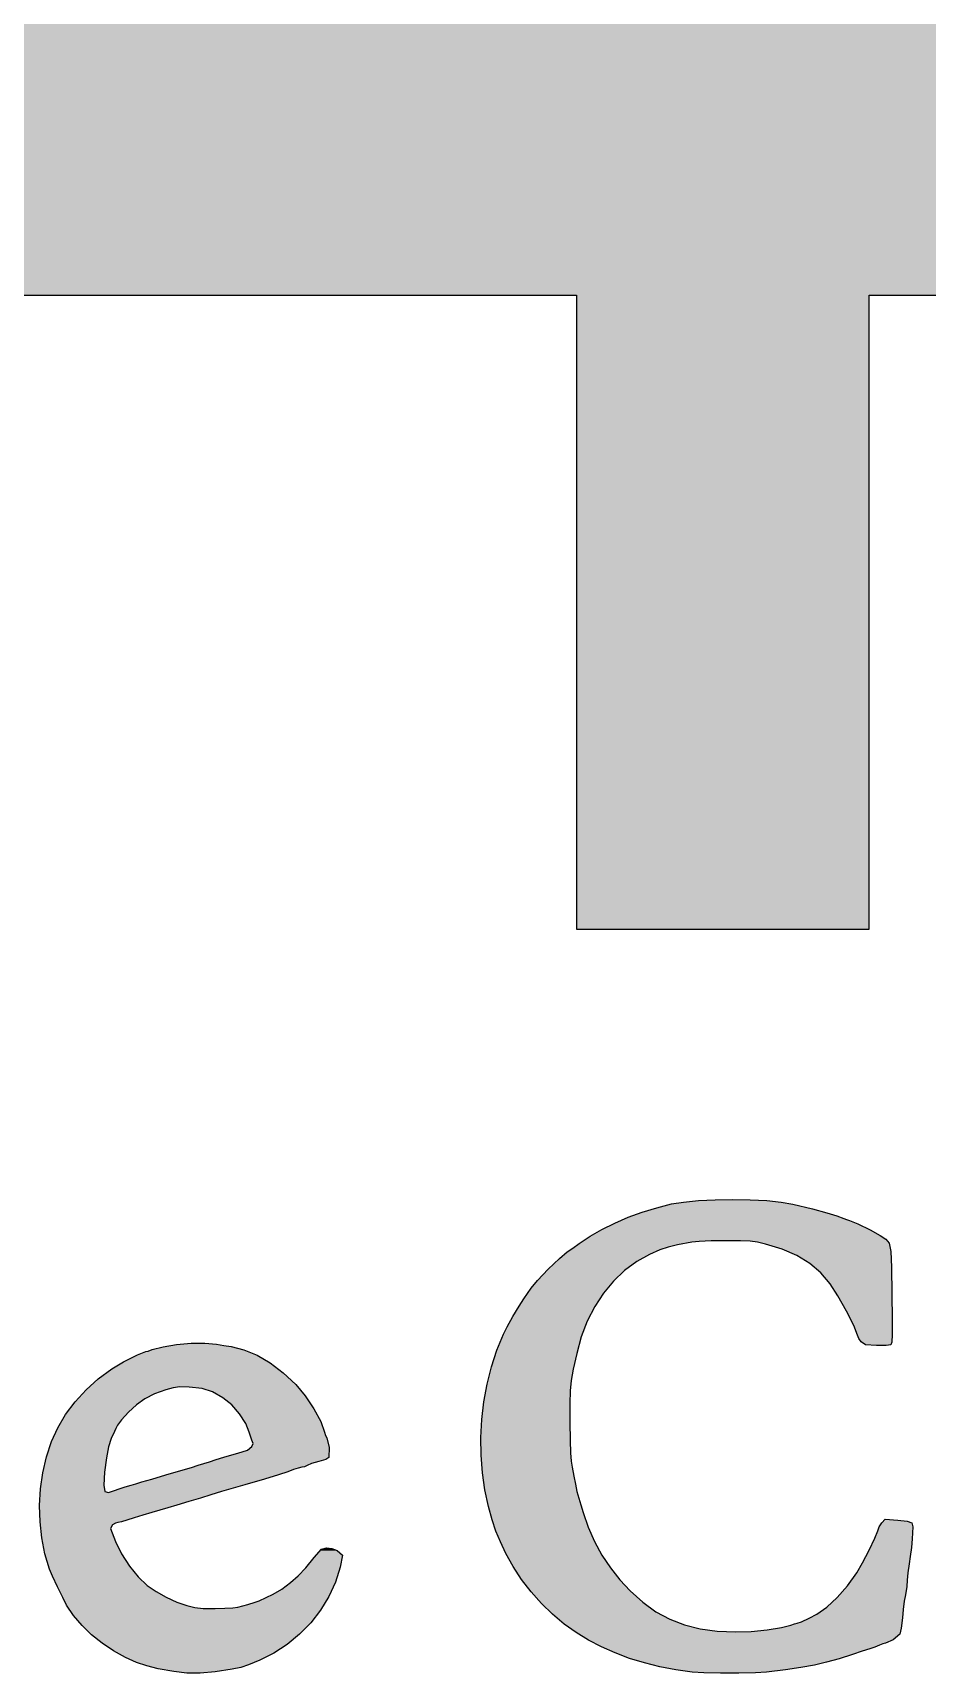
# Model space of a CAD drawing. Extents: x 23 to 353, y 83 to 218.
# Drawn here: x 93.7 to 130.4, y 83.5 to 150.7 of the extents above; entities that cross this region are included whole.
import ezdxf

# ---------------------------------------------------------------- set-up
doc = ezdxf.new("R2010")
doc.units = 0
for name, color, linetype in [('1_claude', 30, 'CONTINUOUS'), ('2_claude_nuri', 30, 'CONTINUOUS'), ('6_moji', 7, 'CONTINUOUS'), ('7_moji_nuri', 7, 'CONTINUOUS')]:
    doc.layers.add(name, color=color, linetype=linetype)

msp = doc.modelspace()

# ---------------------------------------------------------------- linework, layer by layer
at = {"layer": '1_claude'}
for p, q in [((80, 140), (116, 140)), ((116, 140), (116, 114)), ((128, 114), (128, 140)), ((128, 140), (140, 140)), ((116, 114), (128, 114))]:
    msp.add_line(p, q, dxfattribs=at)
at = {"layer": '2_claude_nuri'}
for points in [[(44, 140), (152, 140), (44, 166), (152, 166)], [(116, 114), (128, 114), (116, 140), (128, 140)]]:
    msp.add_solid(points, dxfattribs=at)
at = {"layer": '6_moji'}
for p, q in [((120.999, 102.879), (121.685, 102.913)), ((121.685, 102.913), (122.407, 102.925)), ((122.407, 102.925), (123.127, 102.913)), ((123.127, 102.913), (123.803, 102.877)), ((118.119, 102.195), (118.694, 102.405)), ((118.694, 102.405), (119.289, 102.587)), ((119.289, 102.587), (119.9, 102.74)), ((119.9, 102.74), (120.391, 102.821)), ((120.391, 102.821), (120.999, 102.879)), ((123.803, 102.877), (124.395, 102.818)), ((124.395, 102.818), (124.864, 102.737)), ((124.864, 102.737), (125.676, 102.539)), ((125.676, 102.539), (126.266, 102.384)), ((126.266, 102.384), (126.679, 102.259)), ((126.679, 102.259), (126.959, 102.151)), ((116.561, 101.419), (117.047, 101.7)), ((117.047, 101.7), (117.568, 101.959)), ((117.568, 101.959), (118.119, 102.195)), ((126.959, 102.151), (127.07, 102.108)), ((127.07, 102.108), (127.191, 102.069)), ((127.191, 102.069), (127.54, 101.925)), ((127.54, 101.925), (128.04, 101.68)), ((128.04, 101.68), (128.453, 101.449)), ((115.624, 100.776), (115.852, 100.933)), ((115.852, 100.933), (116.112, 101.118)), ((116.112, 101.118), (116.561, 101.419)), ((119.756, 100.974), (119.423, 100.855)), ((120.141, 101.067), (119.756, 100.974)), ((120.724, 101.176), (120.141, 101.067)), ((121.028, 101.204), (120.724, 101.176)), ((121.528, 101.225), (121.028, 101.204)), ((122.115, 101.233), (121.528, 101.225)), ((122.722, 101.23), (122.115, 101.233)), ((123.117, 101.213), (122.722, 101.23)), ((123.42, 101.172), (123.117, 101.213)), ((123.75, 101.097), (123.42, 101.172)), ((124.436, 100.889), (123.75, 101.097)), ((125.038, 100.626), (124.436, 100.889)), ((128.453, 101.449), (128.687, 101.301)), ((128.687, 101.301), (128.823, 101.13)), ((128.823, 101.13), (128.89, 100.792)), ((114.845, 100.064), (115.303, 100.505)), ((115.303, 100.505), (115.624, 100.776)), ((118.47, 100.379), (117.976, 100.015)), ((118.998, 100.667), (118.47, 100.379)), ((119.423, 100.855), (118.998, 100.667)), ((125.561, 100.305), (125.038, 100.626)), ((126.012, 99.921), (125.561, 100.305)), ((128.89, 100.792), (128.916, 100.144)), ((114.139, 99.289), (114.406, 99.607)), ((114.406, 99.607), (114.845, 100.064)), ((117.522, 99.582), (117.112, 99.086)), ((117.976, 100.015), (117.522, 99.582)), ((126.397, 99.47), (126.012, 99.921)), ((128.916, 100.144), (128.931, 99.042)), ((113.647, 98.552), (113.841, 98.853)), ((113.841, 98.853), (113.995, 99.076)), ((113.995, 99.076), (114.139, 99.289)), ((117.112, 99.086), (116.751, 98.534)), ((126.72, 98.97), (126.397, 99.47)), ((127.074, 98.344), (126.72, 98.97)), ((128.931, 99.042), (128.942, 98.023)), ((113.396, 98.129), (113.647, 98.552)), ((116.751, 98.534), (116.444, 97.934)), ((127.371, 97.755), (127.074, 98.344)), ((113.005, 97.409), (113.159, 97.708)), ((113.159, 97.708), (113.396, 98.129)), ((116.444, 97.934), (116.195, 97.29)), ((127.524, 97.365), (127.371, 97.755)), ((128.942, 98.023), (128.939, 97.397)), ((98.618, 96.769), (99.062, 96.891)), ((99.062, 96.891), (99.613, 96.981)), ((99.613, 96.981), (100.205, 97.031)), ((100.205, 97.031), (100.771, 97.038)), ((100.771, 97.038), (101.246, 96.994)), ((101.246, 96.994), (101.55, 96.943)), ((101.55, 96.943), (101.847, 96.896)), ((101.847, 96.896), (102.375, 96.767)), ((112.74, 96.751), (113.005, 97.409)), ((116.195, 97.29), (116.011, 96.61)), ((127.579, 97.227), (127.524, 97.365)), ((127.669, 97.088), (127.579, 97.227)), ((127.841, 96.967), (127.669, 97.088)), ((128.302, 96.938), (127.841, 96.967)), ((128.688, 96.943), (128.302, 96.938)), ((128.889, 96.969), (128.688, 96.943)), ((128.923, 97.075), (128.889, 96.969)), ((128.939, 97.397), (128.923, 97.075)), ((96.952, 95.982), (97.441, 96.267)), ((97.441, 96.267), (98.01, 96.556)), ((98.01, 96.556), (98.349, 96.69)), ((98.349, 96.69), (98.454, 96.714)), ((98.454, 96.714), (98.618, 96.769)), ((102.375, 96.767), (102.914, 96.541)), ((102.914, 96.541), (103.452, 96.225)), ((103.452, 96.225), (103.983, 95.823)), ((112.52, 96.065), (112.74, 96.751)), ((116.011, 96.61), (115.873, 95.965)), ((95.9, 95.121), (96.403, 95.575)), ((96.403, 95.575), (96.952, 95.982)), ((103.983, 95.823), (104.497, 95.34)), ((112.343, 95.358), (112.52, 96.065)), ((115.79, 95.501), (115.748, 95.079)), ((115.873, 95.965), (115.79, 95.501)), ((95.452, 94.63), (95.9, 95.121)), ((98.704, 94.952), (98.309, 94.75)), ((99.168, 95.125), (98.704, 94.952)), ((99.472, 95.211), (99.168, 95.125)), ((99.743, 95.24), (99.472, 95.211)), ((100.13, 95.23), (99.743, 95.24)), ((100.659, 95.173), (100.13, 95.23)), ((101.086, 95.039), (100.659, 95.173)), ((101.512, 94.799), (101.086, 95.039)), ((104.497, 95.34), (104.883, 94.879)), ((104.883, 94.879), (105.241, 94.346)), ((112.211, 94.636), (112.343, 95.358)), ((115.748, 95.079), (115.733, 94.559)), ((95.063, 94.108), (95.452, 94.63)), ((97.643, 94.211), (97.357, 93.891)), ((97.963, 94.508), (97.643, 94.211)), ((98.309, 94.75), (97.963, 94.508)), ((101.871, 94.505), (101.512, 94.799)), ((102.195, 94.138), (101.871, 94.505)), ((105.241, 94.346), (105.523, 93.822)), ((112.125, 93.904), (112.211, 94.636)), ((115.733, 94.559), (115.732, 93.802)), ((94.488, 93.003), (94.739, 93.563)), ((94.739, 93.563), (95.063, 94.108)), ((97.124, 93.533), (97.062, 93.415)), ((97.194, 93.67), (97.124, 93.533)), ((97.357, 93.891), (97.194, 93.67)), ((102.446, 93.749), (102.195, 94.138)), ((102.585, 93.39), (102.446, 93.749)), ((105.523, 93.822), (105.678, 93.39)), ((112.085, 93.171), (112.125, 93.904)), ((115.732, 93.802), (115.737, 93.051)), ((94.282, 92.372), (94.488, 93.003)), ((96.929, 93.121), (96.826, 92.784)), ((97.062, 93.415), (96.929, 93.121)), ((102.521, 92.655), (102.696, 92.801)), ((102.635, 93.219), (102.585, 93.39)), ((102.699, 93.064), (102.635, 93.219)), ((102.696, 92.801), (102.747, 92.923)), ((102.747, 92.923), (102.699, 93.064)), ((105.678, 93.39), (105.719, 93.244)), ((105.719, 93.244), (105.764, 93.148)), ((105.764, 93.148), (105.86, 92.754)), ((112.092, 92.441), (112.085, 93.171)), ((115.737, 93.051), (115.751, 92.543)), ((94.132, 91.722), (94.282, 92.372)), ((96.736, 92.34), (96.66, 91.745)), ((96.826, 92.784), (96.736, 92.34)), ((100.731, 92.104), (100.963, 92.177)), ((100.963, 92.177), (101.233, 92.26)), ((101.233, 92.26), (101.555, 92.359)), ((101.555, 92.359), (101.871, 92.453)), ((101.871, 92.453), (102.122, 92.524)), ((102.122, 92.524), (102.521, 92.655)), ((105.439, 92.181), (105.147, 92.099)), ((105.724, 92.266), (105.439, 92.181)), ((105.856, 92.355), (105.724, 92.266)), ((105.86, 92.754), (105.856, 92.355)), ((112.146, 91.721), (112.092, 92.441)), ((115.751, 92.543), (115.778, 92.201)), ((115.778, 92.201), (115.823, 91.947)), ((94.038, 91.058), (94.132, 91.722)), ((96.66, 91.745), (96.634, 91.216)), ((98.194, 91.345), (98.603, 91.467)), ((98.603, 91.467), (99.168, 91.632)), ((99.168, 91.632), (99.881, 91.838)), ((99.881, 91.838), (100.222, 91.94)), ((100.222, 91.94), (100.499, 92.028)), ((100.499, 92.028), (100.731, 92.104)), ((103.217, 91.463), (102.406, 91.229)), ((103.787, 91.634), (103.217, 91.463)), ((104.166, 91.758), (103.787, 91.634)), ((104.404, 91.85), (104.166, 91.758)), ((104.594, 91.918), (104.404, 91.85)), ((104.74, 91.947), (104.594, 91.918)), ((104.854, 91.969), (104.74, 91.947)), ((104.963, 92.022), (104.854, 91.969)), ((105.147, 92.099), (104.963, 92.022)), ((112.247, 91.017), (112.146, 91.721)), ((115.823, 91.947), (115.9, 91.583)), ((115.9, 91.583), (115.963, 91.251)), ((93.999, 90.387), (94.038, 91.058)), ((96.634, 91.216), (96.669, 90.951)), ((96.669, 90.951), (96.823, 90.92)), ((96.823, 90.92), (97.065, 90.991)), ((97.065, 90.991), (97.263, 91.066)), ((97.263, 91.066), (97.51, 91.141)), ((97.51, 91.141), (97.756, 91.209)), ((97.756, 91.209), (97.948, 91.268)), ((97.948, 91.268), (98.194, 91.345)), ((101.014, 90.813), (100.592, 90.683)), ((101.457, 90.949), (101.014, 90.813)), ((101.937, 91.093), (101.457, 90.949)), ((102.406, 91.229), (101.937, 91.093)), ((112.397, 90.336), (112.247, 91.017)), ((115.963, 91.251), (116.023, 90.957)), ((116.023, 90.957), (116.094, 90.684)), ((94.016, 89.717), (93.999, 90.387)), ((98.928, 90.193), (98.596, 90.095)), ((99.259, 90.29), (98.928, 90.193)), ((99.623, 90.396), (99.259, 90.29)), ((100.111, 90.539), (99.623, 90.396)), ((100.592, 90.683), (100.111, 90.539)), ((112.549, 89.793), (112.397, 90.336)), ((116.094, 90.684), (116.18, 90.404)), ((116.18, 90.404), (116.275, 90.092)), ((94.088, 89.053), (94.016, 89.717)), ((96.992, 89.584), (96.906, 89.434)), ((96.906, 89.434), (97.107, 88.907)), ((97.102, 89.651), (96.992, 89.584)), ((97.202, 89.68), (97.102, 89.651)), ((97.349, 89.708), (97.202, 89.68)), ((97.57, 89.777), (97.349, 89.708)), ((97.878, 89.879), (97.57, 89.777)), ((98.232, 89.988), (97.878, 89.879)), ((98.596, 90.095), (98.232, 89.988)), ((112.703, 89.332), (112.549, 89.793)), ((116.275, 90.092), (116.486, 89.486)), ((116.486, 89.486), (116.744, 88.905)), ((128.347, 89.349), (128.412, 89.508)), ((128.412, 89.508), (128.52, 89.667)), ((128.52, 89.667), (128.66, 89.826)), ((128.66, 89.826), (129.167, 89.784)), ((129.167, 89.784), (129.557, 89.734)), ((129.557, 89.734), (129.746, 89.671)), ((129.746, 89.671), (129.793, 89.501)), ((129.793, 89.501), (129.766, 89.016)), ((94.217, 88.403), (94.088, 89.053)), ((97.107, 88.907), (97.36, 88.395)), ((112.882, 88.894), (112.703, 89.332)), ((113.11, 88.417), (112.882, 88.894)), ((116.744, 88.905), (117.046, 88.35)), ((128.001, 88.552), (128.231, 89.042)), ((128.231, 89.042), (128.347, 89.349)), ((129.766, 89.016), (129.729, 88.661)), ((94.402, 87.773), (94.217, 88.403)), ((97.36, 88.395), (97.678, 87.899)), ((104.908, 87.827), (105.254, 88.25)), ((105.254, 88.25), (105.548, 88.589)), ((105.548, 88.589), (105.762, 88.649)), ((105.762, 88.649), (105.97, 88.615)), ((105.97, 88.615), (106.196, 88.534)), ((106.196, 88.534), (106.411, 88.347)), ((106.411, 88.347), (106.321, 87.85)), ((113.409, 87.876), (113.11, 88.417)), ((117.046, 88.35), (117.39, 87.826)), ((127.73, 88.028), (128.001, 88.552)), ((129.683, 88.294), (129.638, 87.992)), ((129.729, 88.661), (129.683, 88.294)), ((94.523, 87.486), (94.402, 87.773)), ((94.727, 87.047), (94.523, 87.486)), ((97.678, 87.899), (98.036, 87.458)), ((98.036, 87.458), (98.407, 87.108)), ((104.286, 87.23), (104.602, 87.504)), ((104.602, 87.504), (104.908, 87.827)), ((106.321, 87.85), (106.12, 87.235)), ((113.755, 87.349), (113.409, 87.876)), ((117.39, 87.826), (117.775, 87.334)), ((127.107, 87.086), (127.492, 87.618)), ((127.492, 87.618), (127.73, 88.028)), ((129.584, 87.616), (129.561, 87.326)), ((129.638, 87.992), (129.584, 87.616)), ((94.944, 86.603), (94.727, 87.047)), ((98.407, 87.108), (98.77, 86.853)), ((98.77, 86.853), (99.187, 86.617)), ((102.998, 86.478), (103.566, 86.748)), ((103.566, 86.748), (103.923, 86.957)), ((103.923, 86.957), (104.286, 87.23)), ((106.12, 87.235), (105.847, 86.646)), ((114.142, 86.843), (113.755, 87.349)), ((114.564, 86.366), (114.142, 86.843)), ((117.775, 87.334), (118.199, 86.878)), ((118.199, 86.878), (118.72, 86.412)), ((126.688, 86.607), (127.107, 87.086)), ((129.539, 87.056), (129.484, 86.725)), ((129.561, 87.326), (129.539, 87.056)), ((95.103, 86.302), (94.944, 86.603)), ((95.392, 85.876), (95.103, 86.302)), ((99.187, 86.617), (99.621, 86.418)), ((99.621, 86.418), (100.035, 86.275)), ((100.035, 86.275), (100.365, 86.199)), ((100.365, 86.199), (100.706, 86.164)), ((100.706, 86.164), (101.195, 86.159)), ((101.195, 86.159), (101.586, 86.169)), ((101.586, 86.169), (101.92, 86.19)), ((101.92, 86.19), (102.122, 86.217)), ((102.122, 86.217), (102.53, 86.328)), ((102.53, 86.328), (102.829, 86.417)), ((102.829, 86.417), (102.998, 86.478)), ((105.507, 86.091), (105.108, 85.574)), ((105.847, 86.646), (105.507, 86.091)), ((115.016, 85.923), (114.564, 86.366)), ((118.72, 86.412), (119.259, 86.027)), ((125.851, 85.921), (126.261, 86.21)), ((126.261, 86.21), (126.688, 86.607)), ((129.395, 86.12), (129.361, 85.781)), ((129.439, 86.459), (129.395, 86.12)), ((129.484, 86.725), (129.439, 86.459)), ((95.736, 85.468), (95.392, 85.876)), ((96.128, 85.085), (95.736, 85.468)), ((105.108, 85.574), (104.653, 85.105)), ((115.491, 85.522), (115.016, 85.923)), ((115.984, 85.169), (115.491, 85.522)), ((119.259, 86.027), (119.825, 85.72)), ((119.825, 85.72), (120.426, 85.486)), ((120.426, 85.486), (121.071, 85.323)), ((124.399, 85.376), (124.781, 85.477)), ((124.781, 85.477), (124.939, 85.534)), ((124.939, 85.534), (125.05, 85.557)), ((125.05, 85.557), (125.229, 85.616)), ((125.229, 85.616), (125.536, 85.756)), ((125.536, 85.756), (125.851, 85.921)), ((129.361, 85.781), (129.312, 85.348)), ((96.56, 84.734), (96.128, 85.085)), ((97.025, 84.421), (96.56, 84.734)), ((104.653, 85.105), (104.15, 84.688)), ((116.489, 84.862), (115.984, 85.169)), ((117.023, 84.584), (116.489, 84.862)), ((121.071, 85.323), (121.769, 85.228)), ((121.769, 85.228), (122.528, 85.197)), ((122.528, 85.197), (123.162, 85.222)), ((123.162, 85.222), (123.822, 85.286)), ((123.822, 85.286), (124.399, 85.376)), ((128.661, 84.733), (128.555, 84.709)), ((128.984, 84.875), (128.661, 84.733)), ((129.259, 85.107), (128.984, 84.875)), ((129.312, 85.348), (129.259, 85.107)), ((97.514, 84.155), (97.025, 84.421)), ((97.968, 83.95), (97.514, 84.155)), ((103.604, 84.33), (103.02, 84.039)), ((104.15, 84.688), (103.604, 84.33)), ((117.585, 84.335), (117.023, 84.584)), ((118.173, 84.116), (117.585, 84.335)), ((118.785, 83.928), (118.173, 84.116)), ((126.763, 84.099), (126.256, 83.954)), ((127.32, 84.28), (126.763, 84.099)), ((127.717, 84.41), (127.32, 84.28)), ((128.022, 84.503), (127.717, 84.41)), ((128.237, 84.574), (128.022, 84.503)), ((128.419, 84.651), (128.237, 84.574)), ((128.555, 84.709), (128.419, 84.651)), ((98.386, 83.803), (97.968, 83.95)), ((98.863, 83.687), (98.386, 83.803)), ((99.494, 83.574), (98.863, 83.687)), ((100.032, 83.513), (99.494, 83.574)), ((100.584, 83.507), (100.032, 83.513)), ((101.191, 83.56), (100.584, 83.507)), ((101.89, 83.671), (101.191, 83.56)), ((102.245, 83.746), (101.89, 83.671)), ((102.557, 83.847), (102.245, 83.746)), ((103.02, 84.039), (102.557, 83.847)), ((119.419, 83.771), (118.785, 83.928)), ((120.075, 83.646), (119.419, 83.771)), ((120.75, 83.553), (120.075, 83.646)), ((121.219, 83.525), (120.75, 83.553)), ((121.905, 83.51), (121.219, 83.525)), ((122.661, 83.508), (121.905, 83.51)), ((123.339, 83.52), (122.661, 83.508)), ((123.79, 83.547), (123.339, 83.52)), ((124.565, 83.642), (123.79, 83.547)), ((125.203, 83.736), (124.565, 83.642)), ((125.752, 83.836), (125.203, 83.736)), ((126.256, 83.954), (125.752, 83.836))]:
    msp.add_line(p, q, dxfattribs=at)
at = {"layer": '7_moji_nuri'}
for points in [[(120.999, 102.879), (123.77, 102.879), (121.667, 102.913), (123.127, 102.913)], [(121.667, 102.913), (123.127, 102.913), (121.685, 102.913), (123.074, 102.913)], [(121.685, 102.913), (123.074, 102.913), (122.407, 102.925)], [(118.119, 102.195), (126.845, 102.195), (118.293, 102.259), (126.679, 102.259)], [(118.293, 102.259), (126.679, 102.259), (118.636, 102.384), (126.266, 102.384)], [(118.636, 102.384), (126.266, 102.384), (118.694, 102.405), (126.186, 102.405)], [(118.694, 102.405), (126.186, 102.405), (119.132, 102.539), (125.676, 102.539)], [(119.132, 102.539), (125.676, 102.539), (119.289, 102.587), (125.479, 102.587)], [(119.289, 102.587), (125.479, 102.587), (119.887, 102.737), (124.864, 102.737)], [(119.887, 102.737), (124.864, 102.737), (119.9, 102.74), (124.847, 102.74)], [(119.9, 102.74), (124.847, 102.74), (120.376, 102.818), (124.395, 102.818)], [(120.376, 102.818), (124.395, 102.818), (120.391, 102.821), (124.37, 102.821)], [(120.391, 102.821), (124.37, 102.821), (120.981, 102.877), (123.803, 102.877)], [(120.981, 102.877), (123.803, 102.877), (120.999, 102.879), (123.77, 102.879)], [(116.612, 101.449), (128.453, 101.449), (117.012, 101.68), (128.04, 101.68)], [(117.012, 101.68), (128.04, 101.68), (117.047, 101.7), (127.999, 101.7)], [(117.047, 101.7), (127.999, 101.7), (117.499, 101.925), (127.54, 101.925)], [(117.499, 101.925), (127.54, 101.925), (117.568, 101.959), (127.457, 101.959)], [(117.568, 101.959), (127.457, 101.959), (117.824, 102.069), (127.191, 102.069)], [(117.824, 102.069), (127.191, 102.069), (117.914, 102.108), (127.07, 102.108)], [(117.914, 102.108), (127.07, 102.108), (118.016, 102.151), (126.959, 102.151)], [(118.016, 102.151), (126.959, 102.151), (118.119, 102.195), (126.845, 102.195)], [(115.739, 100.855), (119.423, 100.855), (115.852, 100.933), (119.64, 100.933)], [(115.852, 100.933), (119.64, 100.933), (115.91, 100.974), (119.756, 100.974)], [(115.91, 100.974), (119.756, 100.974), (116.04, 101.067), (120.141, 101.067)], [(116.04, 101.067), (120.141, 101.067), (116.112, 101.118), (120.415, 101.118)], [(116.112, 101.118), (120.415, 101.118), (116.199, 101.176), (120.724, 101.176)], [(116.199, 101.176), (120.724, 101.176), (116.241, 101.204), (121.028, 101.204)], [(116.241, 101.204), (121.028, 101.204), (116.271, 101.225), (121.528, 101.225)], [(116.271, 101.225), (121.528, 101.225), (116.284, 101.233), (122.115, 101.233)], [(116.284, 101.233), (128.74, 101.233), (116.384, 101.301), (128.687, 101.301)], [(116.384, 101.301), (128.687, 101.301), (116.561, 101.419), (128.501, 101.419)], [(116.561, 101.419), (128.501, 101.419), (116.612, 101.449), (128.453, 101.449)], [(122.721, 101.23), (128.743, 101.23), (122.115, 101.233), (128.74, 101.233)], [(123.117, 101.213), (128.756, 101.213), (122.722, 101.23), (128.743, 101.23)], [(123.42, 101.172), (128.789, 101.172), (123.117, 101.213), (128.756, 101.213)], [(123.607, 101.13), (128.823, 101.13), (123.42, 101.172), (128.789, 101.172)], [(123.75, 101.097), (128.829, 101.097), (123.607, 101.13), (128.823, 101.13)], [(124.436, 100.889), (128.87, 100.889), (123.75, 101.097), (128.829, 101.097)], [(124.659, 100.792), (128.89, 100.792), (124.436, 100.889), (128.87, 100.889)], [(114.845, 100.064), (118.043, 100.064), (115.172, 100.379), (118.47, 100.379)], [(115.172, 100.379), (118.47, 100.379), (115.303, 100.505), (118.701, 100.505)], [(115.303, 100.505), (118.701, 100.505), (115.495, 100.667), (118.998, 100.667)], [(115.495, 100.667), (118.998, 100.667), (115.624, 100.776), (119.244, 100.776)], [(115.624, 100.776), (119.244, 100.776), (115.739, 100.855), (119.423, 100.855)], [(125.038, 100.626), (128.896, 100.626), (124.659, 100.792), (128.89, 100.792)], [(125.561, 100.305), (128.91, 100.305), (125.038, 100.626), (128.896, 100.626)], [(125.75, 100.144), (128.916, 100.144), (125.561, 100.305), (128.91, 100.305)], [(114.139, 99.289), (117.28, 99.289), (114.385, 99.582), (117.522, 99.582)], [(114.385, 99.582), (117.522, 99.582), (114.406, 99.607), (117.549, 99.607)], [(114.406, 99.607), (117.549, 99.607), (114.798, 100.015), (117.976, 100.015)], [(114.798, 100.015), (117.976, 100.015), (114.845, 100.064), (118.043, 100.064)], [(126.012, 99.921), (128.919, 99.921), (125.75, 100.144), (128.916, 100.144)], [(126.397, 99.47), (128.925, 99.47), (126.012, 99.921), (128.919, 99.921)], [(113.647, 98.552), (116.762, 98.552), (113.841, 98.853), (116.959, 98.853)], [(113.841, 98.853), (116.959, 98.853), (113.995, 99.076), (117.105, 99.076)], [(113.995, 99.076), (117.105, 99.076), (114.002, 99.086), (117.112, 99.086)], [(114.002, 99.086), (117.112, 99.086), (114.139, 99.289), (117.28, 99.289)], [(126.674, 99.042), (128.931, 99.042), (126.397, 99.47), (128.925, 99.47)], [(126.72, 98.97), (128.932, 98.97), (126.674, 99.042), (128.931, 99.042)], [(127.074, 98.344), (128.938, 98.344), (126.72, 98.97), (128.932, 98.97)], [(113.396, 98.129), (116.544, 98.129), (113.636, 98.534), (116.751, 98.534)], [(113.636, 98.534), (116.751, 98.534), (113.647, 98.552), (116.762, 98.552)], [(127.236, 98.023), (128.942, 98.023), (127.074, 98.344), (128.938, 98.344)], [(113.005, 97.409), (116.241, 97.409), (113.159, 97.708), (116.356, 97.708)], [(113.159, 97.708), (116.356, 97.708), (113.286, 97.934), (116.444, 97.934)], [(113.286, 97.934), (116.444, 97.934), (113.396, 98.129), (116.544, 98.129)], [(127.371, 97.755), (128.941, 97.755), (127.236, 98.023), (128.942, 98.023)], [(127.512, 97.397), (128.939, 97.397), (127.371, 97.755), (128.941, 97.755)], [(98.618, 96.769), (102.366, 96.769), (99.062, 96.891), (101.865, 96.891)], [(99.062, 96.891), (101.865, 96.891), (99.089, 96.896), (101.847, 96.896)], [(99.089, 96.896), (101.847, 96.896), (99.379, 96.943), (101.55, 96.943)], [(99.379, 96.943), (101.55, 96.943), (99.613, 96.981), (101.325, 96.981)], [(99.613, 96.981), (101.325, 96.981), (99.766, 96.994), (101.246, 96.994)], [(99.766, 96.994), (101.246, 96.994), (100.205, 97.031), (100.84, 97.031)], [(100.205, 97.031), (100.84, 97.031), (100.772, 97.038), (100.771, 97.038)], [(112.74, 96.751), (116.049, 96.751), (112.957, 97.29), (116.195, 97.29)], [(112.957, 97.29), (116.195, 97.29), (113.005, 97.409), (116.241, 97.409)], [(127.524, 97.365), (128.938, 97.365), (127.512, 97.397), (128.939, 97.397)], [(127.579, 97.227), (128.931, 97.227), (127.524, 97.365), (128.938, 97.365)], [(127.669, 97.088), (128.923, 97.088), (127.579, 97.227), (128.931, 97.227)], [(127.688, 97.075), (128.923, 97.075), (127.669, 97.088), (128.923, 97.088)], [(127.838, 96.969), (128.889, 96.969), (127.688, 97.075), (128.923, 97.075)], [(127.841, 96.967), (128.872, 96.967), (127.838, 96.969), (128.889, 96.969)], [(128.227, 96.943), (128.688, 96.943), (127.841, 96.967), (128.872, 96.967)], [(128.302, 96.938), (128.302, 96.938), (128.227, 96.943), (128.688, 96.943)], [(96.952, 95.982), (103.772, 95.982), (97.368, 96.225), (103.452, 96.225)], [(97.368, 96.225), (103.452, 96.225), (97.441, 96.267), (103.38, 96.267)], [(97.441, 96.267), (103.38, 96.267), (97.982, 96.541), (102.914, 96.541)], [(97.982, 96.541), (102.914, 96.541), (98.01, 96.556), (102.879, 96.556)], [(98.01, 96.556), (102.879, 96.556), (98.349, 96.69), (102.559, 96.69)], [(98.349, 96.69), (102.559, 96.69), (98.454, 96.714), (102.501, 96.714)], [(98.454, 96.714), (102.501, 96.714), (98.611, 96.767), (102.375, 96.767)], [(98.611, 96.767), (102.375, 96.767), (98.618, 96.769), (102.366, 96.769)], [(112.52, 96.065), (115.894, 96.065), (112.695, 96.61), (116.011, 96.61)], [(112.695, 96.61), (116.011, 96.61), (112.74, 96.751), (116.049, 96.751)], [(96.143, 95.34), (104.497, 95.34), (96.403, 95.575), (104.247, 95.575)], [(96.403, 95.575), (104.247, 95.575), (96.737, 95.823), (103.983, 95.823)], [(96.737, 95.823), (103.983, 95.823), (96.952, 95.982), (103.772, 95.982)], [(112.343, 95.358), (115.776, 95.358), (112.379, 95.501), (115.79, 95.501)], [(112.379, 95.501), (115.79, 95.501), (112.495, 95.965), (115.873, 95.965)], [(112.495, 95.965), (115.873, 95.965), (112.52, 96.065), (115.894, 96.065)], [(95.562, 94.75), (98.309, 94.75), (95.746, 94.952), (98.704, 94.952)], [(95.746, 94.952), (98.704, 94.952), (95.9, 95.121), (99.158, 95.121)], [(95.9, 95.121), (99.158, 95.121), (95.904, 95.125), (99.168, 95.125)], [(95.904, 95.125), (99.168, 95.125), (95.999, 95.211), (99.472, 95.211)], [(95.999, 95.211), (99.472, 95.211), (96.032, 95.24), (99.743, 95.24)], [(96.032, 95.24), (104.58, 95.24), (96.143, 95.34), (104.497, 95.34)], [(100.13, 95.23), (104.588, 95.23), (99.743, 95.24), (104.58, 95.24)], [(100.659, 95.173), (104.637, 95.173), (100.13, 95.23), (104.588, 95.23)], [(101.086, 95.039), (104.748, 95.039), (100.659, 95.173), (104.637, 95.173)], [(101.37, 94.879), (104.883, 94.879), (101.086, 95.039), (104.748, 95.039)], [(101.512, 94.799), (104.937, 94.799), (101.37, 94.879), (104.883, 94.879)], [(112.211, 94.636), (115.735, 94.636), (112.292, 95.079), (115.748, 95.079)], [(112.292, 95.079), (115.748, 95.079), (112.343, 95.358), (115.776, 95.358)], [(95.063, 94.108), (97.551, 94.108), (95.139, 94.211), (97.643, 94.211)], [(95.139, 94.211), (97.643, 94.211), (95.36, 94.508), (97.963, 94.508)], [(95.36, 94.508), (97.963, 94.508), (95.452, 94.63), (98.138, 94.63)], [(95.452, 94.63), (98.138, 94.63), (95.562, 94.75), (98.309, 94.75)], [(101.871, 94.505), (105.134, 94.505), (101.512, 94.799), (104.937, 94.799)], [(102.011, 94.346), (105.241, 94.346), (101.871, 94.505), (105.134, 94.505)], [(102.195, 94.138), (105.353, 94.138), (102.011, 94.346), (105.241, 94.346)], [(112.125, 93.904), (115.732, 93.904), (112.202, 94.559), (115.733, 94.559)], [(112.202, 94.559), (115.733, 94.559), (112.211, 94.636), (115.735, 94.636)], [(94.673, 93.415), (97.062, 93.415), (94.725, 93.533), (97.124, 93.533)], [(94.725, 93.533), (97.124, 93.533), (94.739, 93.563), (97.139, 93.563)], [(94.739, 93.563), (97.139, 93.563), (94.802, 93.67), (97.194, 93.67)], [(94.802, 93.67), (97.194, 93.67), (94.934, 93.891), (97.357, 93.891)], [(94.934, 93.891), (97.357, 93.891), (95.063, 94.108), (97.551, 94.108)], [(102.399, 93.822), (105.523, 93.822), (102.195, 94.138), (105.353, 94.138)], [(102.446, 93.749), (105.549, 93.749), (102.399, 93.822), (105.523, 93.822)], [(102.585, 93.39), (105.678, 93.39), (102.446, 93.749), (105.549, 93.749)], [(112.085, 93.171), (115.736, 93.171), (112.12, 93.802), (115.732, 93.802)], [(112.12, 93.802), (115.732, 93.802), (112.125, 93.904), (115.732, 93.904)], [(94.417, 92.784), (96.826, 92.784), (94.488, 93.003), (96.893, 93.003)], [(94.488, 93.003), (96.893, 93.003), (94.541, 93.121), (96.929, 93.121)], [(94.541, 93.121), (96.929, 93.121), (94.673, 93.415), (97.062, 93.415)], [(102.627, 93.244), (105.719, 93.244), (102.585, 93.39), (105.678, 93.39)], [(102.635, 93.219), (105.731, 93.219), (102.627, 93.244), (105.719, 93.244)], [(102.664, 93.148), (105.764, 93.148), (102.635, 93.219), (105.731, 93.219)], [(102.639, 92.754), (105.86, 92.754), (102.696, 92.801), (105.848, 92.801)], [(102.699, 93.064), (105.785, 93.064), (102.664, 93.148), (105.764, 93.148)], [(102.696, 92.801), (105.848, 92.801), (102.747, 92.923), (105.819, 92.923)], [(102.747, 92.923), (105.819, 92.923), (102.699, 93.064), (105.785, 93.064)], [(112.087, 93.051), (115.737, 93.051), (112.085, 93.171), (115.736, 93.171)], [(112.091, 92.543), (115.751, 92.543), (112.087, 93.051), (115.737, 93.051)], [(94.138, 91.745), (96.66, 91.745), (94.275, 92.34), (96.736, 92.34)], [(94.275, 92.34), (96.736, 92.34), (94.282, 92.372), (96.742, 92.372)], [(94.282, 92.372), (96.742, 92.372), (94.417, 92.784), (96.826, 92.784)], [(100.731, 92.104), (105.163, 92.104), (100.963, 92.177), (105.426, 92.177)], [(100.963, 92.177), (105.426, 92.177), (100.974, 92.181), (105.439, 92.181)], [(100.974, 92.181), (105.439, 92.181), (101.233, 92.26), (105.703, 92.26)], [(101.233, 92.26), (105.703, 92.26), (101.253, 92.266), (105.724, 92.266)], [(101.253, 92.266), (105.724, 92.266), (101.542, 92.355), (105.856, 92.355)], [(101.542, 92.355), (105.856, 92.355), (101.555, 92.359), (105.856, 92.359)], [(101.555, 92.359), (105.856, 92.359), (101.871, 92.453), (105.857, 92.453)], [(101.871, 92.453), (105.857, 92.453), (102.122, 92.524), (105.858, 92.524)], [(102.122, 92.524), (105.858, 92.524), (102.521, 92.655), (105.859, 92.655)], [(102.521, 92.655), (105.859, 92.655), (102.639, 92.754), (105.86, 92.754)], [(112.092, 92.441), (115.759, 92.441), (112.091, 92.543), (115.751, 92.543)], [(112.11, 92.201), (115.778, 92.201), (112.092, 92.441), (115.759, 92.441)], [(112.129, 91.947), (115.823, 91.947), (112.11, 92.201), (115.778, 92.201)], [(94.06, 91.216), (96.634, 91.216), (94.132, 91.722), (96.659, 91.722)], [(94.132, 91.722), (96.659, 91.722), (94.138, 91.745), (96.66, 91.745)], [(98.194, 91.345), (102.806, 91.345), (98.591, 91.463), (103.217, 91.463)], [(98.591, 91.463), (103.217, 91.463), (98.603, 91.467), (103.229, 91.467)], [(98.603, 91.467), (103.229, 91.467), (99.168, 91.632), (103.779, 91.632)], [(99.168, 91.632), (103.779, 91.632), (99.176, 91.634), (103.787, 91.634)], [(99.176, 91.634), (103.787, 91.634), (99.604, 91.758), (104.166, 91.758)], [(99.604, 91.758), (104.166, 91.758), (99.881, 91.838), (104.373, 91.838)], [(99.881, 91.838), (104.373, 91.838), (99.921, 91.85), (104.404, 91.85)], [(99.921, 91.85), (104.404, 91.85), (100.151, 91.918), (104.594, 91.918)], [(100.151, 91.918), (104.594, 91.918), (100.222, 91.94), (104.703, 91.94)], [(100.222, 91.94), (104.703, 91.94), (100.245, 91.947), (104.74, 91.947)], [(100.245, 91.947), (104.74, 91.947), (100.314, 91.969), (104.854, 91.969)], [(100.314, 91.969), (104.854, 91.969), (100.481, 92.022), (104.963, 92.022)], [(100.481, 92.022), (104.963, 92.022), (100.499, 92.028), (104.977, 92.028)], [(100.499, 92.028), (104.977, 92.028), (100.717, 92.099), (105.147, 92.099)], [(100.717, 92.099), (105.147, 92.099), (100.731, 92.104), (105.163, 92.104)], [(112.146, 91.721), (115.871, 91.721), (112.129, 91.947), (115.823, 91.947)], [(112.166, 91.583), (115.9, 91.583), (112.146, 91.721), (115.871, 91.721)], [(112.214, 91.251), (115.963, 91.251), (112.166, 91.583), (115.9, 91.583)], [(94.016, 90.683), (100.592, 90.683), (94.024, 90.813), (101.014, 90.813)], [(94.024, 90.813), (101.014, 90.813), (94.03, 90.92), (101.361, 90.92)], [(94.03, 90.92), (96.823, 90.92), (94.032, 90.951), (96.669, 90.951)], [(94.032, 90.951), (96.669, 90.951), (94.038, 91.058), (96.655, 91.058)], [(94.038, 91.058), (96.655, 91.058), (94.06, 91.216), (96.634, 91.216)], [(96.823, 90.92), (101.361, 90.92), (96.924, 90.949), (101.457, 90.949)], [(96.924, 90.949), (101.457, 90.949), (97.065, 90.991), (101.595, 90.991)], [(97.065, 90.991), (101.595, 90.991), (97.263, 91.066), (101.845, 91.066)], [(97.263, 91.066), (101.845, 91.066), (97.353, 91.093), (101.937, 91.093)], [(97.353, 91.093), (101.937, 91.093), (97.51, 91.141), (102.102, 91.141)], [(97.51, 91.141), (102.102, 91.141), (97.756, 91.209), (102.338, 91.209)], [(97.756, 91.209), (102.338, 91.209), (97.821, 91.229), (102.406, 91.229)], [(97.821, 91.229), (102.406, 91.229), (97.948, 91.268), (102.54, 91.268)], [(97.948, 91.268), (102.54, 91.268), (98.194, 91.345), (102.806, 91.345)], [(112.247, 91.017), (116.011, 91.017), (112.214, 91.251), (115.963, 91.251)], [(112.261, 90.957), (116.023, 90.957), (112.247, 91.017), (116.011, 91.017)], [(112.321, 90.684), (116.094, 90.684), (112.261, 90.957), (116.023, 90.957)], [(93.999, 90.396), (99.623, 90.396), (94.008, 90.539), (100.111, 90.539)], [(93.999, 90.387), (99.593, 90.387), (93.999, 90.396), (99.623, 90.396)], [(94.001, 90.29), (99.259, 90.29), (93.999, 90.387), (99.593, 90.387)], [(94.004, 90.193), (98.928, 90.193), (94.001, 90.29), (99.259, 90.29)], [(94.006, 90.095), (98.596, 90.095), (94.004, 90.193), (98.928, 90.193)], [(94.008, 90.539), (100.111, 90.539), (94.016, 90.683), (100.592, 90.683)], [(112.382, 90.404), (116.18, 90.404), (112.321, 90.684), (116.094, 90.684)], [(112.397, 90.336), (116.2, 90.336), (112.382, 90.404), (116.18, 90.404)], [(112.465, 90.092), (116.275, 90.092), (112.397, 90.336), (116.2, 90.336)], [(94.009, 89.988), (98.232, 89.988), (94.006, 90.095), (98.596, 90.095)], [(94.012, 89.879), (97.878, 89.879), (94.009, 89.988), (98.232, 89.988)], [(94.014, 89.777), (97.57, 89.777), (94.012, 89.879), (97.878, 89.879)], [(94.016, 89.717), (97.377, 89.717), (94.014, 89.777), (97.57, 89.777)], [(94.017, 89.708), (97.349, 89.708), (94.016, 89.717), (97.377, 89.717)], [(94.02, 89.68), (97.202, 89.68), (94.017, 89.708), (97.349, 89.708)], [(94.023, 89.651), (97.102, 89.651), (94.02, 89.68), (97.202, 89.68)], [(94.03, 89.584), (96.992, 89.584), (94.023, 89.651), (97.102, 89.651)], [(94.047, 89.434), (96.906, 89.434), (94.03, 89.584), (96.992, 89.584)], [(94.088, 89.053), (97.051, 89.053), (94.047, 89.434), (96.906, 89.434)], [(112.549, 89.793), (116.379, 89.793), (112.465, 90.092), (116.275, 90.092)], [(112.651, 89.486), (116.486, 89.486), (112.549, 89.793), (116.379, 89.793)], [(112.703, 89.332), (116.555, 89.332), (112.651, 89.486), (116.486, 89.486)], [(128.347, 89.349), (129.785, 89.349), (128.409, 89.501), (129.793, 89.501)], [(128.409, 89.501), (129.793, 89.501), (128.412, 89.508), (129.792, 89.508)], [(128.412, 89.508), (129.792, 89.508), (128.52, 89.667), (129.747, 89.667)], [(128.52, 89.667), (129.747, 89.667), (128.524, 89.671), (129.746, 89.671)], [(128.524, 89.671), (129.746, 89.671), (128.579, 89.734), (129.557, 89.734)], [(128.579, 89.734), (129.557, 89.734), (128.623, 89.784), (129.167, 89.784)], [(128.623, 89.784), (129.167, 89.784), (128.66, 89.826)], [(94.117, 88.907), (97.107, 88.907), (94.088, 89.053), (97.051, 89.053)], [(94.217, 88.403), (97.355, 88.403), (94.117, 88.907), (97.107, 88.907)], [(112.878, 88.905), (116.744, 88.905), (112.703, 89.332), (116.555, 89.332)], [(112.882, 88.894), (116.75, 88.894), (112.878, 88.905), (116.744, 88.905)], [(113.11, 88.417), (117.009, 88.417), (112.882, 88.894), (116.75, 88.894)], [(128.052, 88.661), (129.729, 88.661), (128.219, 89.016), (129.766, 89.016)], [(128.219, 89.016), (129.766, 89.016), (128.231, 89.042), (129.767, 89.042)], [(128.231, 89.042), (129.767, 89.042), (128.347, 89.349), (129.785, 89.349)], [(94.22, 88.395), (97.36, 88.395), (94.217, 88.403), (97.355, 88.403)], [(94.365, 87.899), (97.678, 87.899), (94.22, 88.395), (97.36, 88.395)], [(104.927, 87.85), (106.321, 87.85), (105.254, 88.25), (106.393, 88.25)], [(105.254, 88.25), (106.393, 88.25), (105.338, 88.347), (106.411, 88.347)], [(105.338, 88.347), (106.411, 88.347), (105.5, 88.534), (106.196, 88.534)], [(105.5, 88.534), (106.196, 88.534), (105.548, 88.589), (106.041, 88.589)], [(105.548, 88.589), (106.041, 88.589), (105.64, 88.615), (105.97, 88.615)], [(105.64, 88.615), (105.97, 88.615), (105.762, 88.649)], [(113.146, 88.35), (117.046, 88.35), (113.11, 88.417), (117.009, 88.417)], [(113.409, 87.876), (117.357, 87.876), (113.146, 88.35), (117.046, 88.35)], [(127.73, 88.028), (129.643, 88.028), (127.867, 88.294), (129.683, 88.294)], [(127.867, 88.294), (129.683, 88.294), (128.001, 88.552), (129.716, 88.552)], [(128.001, 88.552), (129.716, 88.552), (128.052, 88.661), (129.729, 88.661)], [(94.402, 87.773), (97.781, 87.773), (94.365, 87.899), (97.678, 87.899)], [(94.523, 87.486), (98.014, 87.486), (94.402, 87.773), (97.781, 87.773)], [(94.536, 87.458), (98.036, 87.458), (94.523, 87.486), (98.014, 87.486)], [(94.699, 87.108), (98.407, 87.108), (94.536, 87.458), (98.036, 87.458)], [(104.292, 87.235), (106.12, 87.235), (104.602, 87.504), (106.208, 87.504)], [(104.602, 87.504), (106.208, 87.504), (104.908, 87.827), (106.314, 87.827)], [(104.908, 87.827), (106.314, 87.827), (104.927, 87.85), (106.321, 87.85)], [(113.441, 87.826), (117.39, 87.826), (113.409, 87.876), (117.357, 87.876)], [(113.755, 87.349), (117.764, 87.349), (113.441, 87.826), (117.39, 87.826)], [(127.281, 87.326), (129.561, 87.326), (127.49, 87.616), (129.584, 87.616)], [(127.49, 87.616), (129.584, 87.616), (127.492, 87.618), (129.584, 87.618)], [(127.492, 87.618), (129.584, 87.618), (127.709, 87.992), (129.638, 87.992)], [(127.709, 87.992), (129.638, 87.992), (127.73, 88.028), (129.643, 88.028)], [(94.727, 87.047), (98.494, 87.047), (94.699, 87.108), (98.407, 87.108)], [(94.822, 86.853), (98.77, 86.853), (94.727, 87.047), (98.494, 87.047)], [(94.937, 86.617), (99.187, 86.617), (94.822, 86.853), (98.77, 86.853)], [(103.352, 86.646), (105.847, 86.646), (103.566, 86.748), (105.894, 86.748)], [(103.566, 86.748), (105.894, 86.748), (103.923, 86.957), (105.991, 86.957)], [(103.923, 86.957), (105.991, 86.957), (104.286, 87.23), (106.118, 87.23)], [(104.286, 87.23), (106.118, 87.23), (104.292, 87.235), (106.12, 87.235)], [(113.766, 87.334), (117.775, 87.334), (113.755, 87.349), (117.764, 87.349)], [(114.115, 86.878), (118.199, 86.878), (113.766, 87.334), (117.775, 87.334)], [(114.142, 86.843), (118.238, 86.843), (114.115, 86.878), (118.199, 86.878)], [(114.523, 86.412), (118.72, 86.412), (114.142, 86.843), (118.238, 86.843)], [(126.792, 86.725), (129.484, 86.725), (127.081, 87.056), (129.539, 87.056)], [(127.081, 87.056), (129.539, 87.056), (127.107, 87.086), (129.541, 87.086)], [(127.107, 87.086), (129.541, 87.086), (127.281, 87.326), (129.561, 87.326)], [(94.944, 86.603), (99.219, 86.603), (94.937, 86.617), (99.187, 86.617)], [(95.042, 86.418), (99.621, 86.418), (94.944, 86.603), (99.219, 86.603)], [(95.103, 86.302), (99.957, 86.302), (95.042, 86.418), (99.621, 86.418)], [(95.122, 86.275), (100.035, 86.275), (95.103, 86.302), (99.957, 86.302)], [(95.174, 86.199), (100.365, 86.199), (95.122, 86.275), (100.035, 86.275)], [(95.197, 86.164), (100.706, 86.164), (95.174, 86.199), (100.365, 86.199)], [(95.201, 86.159), (101.195, 86.159), (95.197, 86.164), (100.706, 86.164)], [(95.247, 86.091), (105.507, 86.091), (95.201, 86.159), (105.549, 86.159)], [(95.392, 85.876), (105.341, 85.876), (95.247, 86.091), (105.507, 86.091)], [(101.195, 86.159), (105.549, 86.159), (101.586, 86.169), (105.555, 86.169)], [(101.586, 86.169), (105.555, 86.169), (101.92, 86.19), (105.568, 86.19)], [(101.92, 86.19), (105.568, 86.19), (102.122, 86.217), (105.585, 86.217)], [(102.122, 86.217), (105.585, 86.217), (102.53, 86.328), (105.652, 86.328)], [(102.53, 86.328), (105.652, 86.328), (102.829, 86.417), (105.707, 86.417)], [(102.829, 86.417), (105.707, 86.417), (102.998, 86.478), (105.744, 86.478)], [(102.998, 86.478), (105.744, 86.478), (103.352, 86.646), (105.847, 86.646)], [(114.564, 86.366), (118.785, 86.366), (114.523, 86.412), (118.72, 86.412)], [(114.91, 86.027), (119.259, 86.027), (114.564, 86.366), (118.785, 86.366)], [(125.851, 85.921), (129.375, 85.921), (126.133, 86.12), (129.395, 86.12)], [(126.133, 86.12), (129.395, 86.12), (126.261, 86.21), (129.406, 86.21)], [(126.261, 86.21), (129.406, 86.21), (126.529, 86.459), (129.439, 86.459)], [(126.529, 86.459), (129.439, 86.459), (126.688, 86.607), (129.464, 86.607)], [(126.688, 86.607), (129.464, 86.607), (126.792, 86.725), (129.484, 86.725)], [(95.646, 85.574), (105.108, 85.574), (95.392, 85.876), (105.341, 85.876)], [(95.736, 85.468), (105.005, 85.468), (95.646, 85.574), (105.108, 85.574)], [(96.108, 85.105), (104.653, 85.105), (95.736, 85.468), (105.005, 85.468)], [(115.016, 85.923), (119.45, 85.923), (114.91, 86.027), (119.259, 86.027)], [(115.257, 85.72), (119.825, 85.72), (115.016, 85.923), (119.45, 85.923)], [(115.491, 85.522), (120.333, 85.522), (115.257, 85.72), (119.825, 85.72)], [(115.541, 85.486), (120.426, 85.486), (115.491, 85.522), (120.333, 85.522)], [(115.768, 85.323), (121.071, 85.323), (115.541, 85.486), (120.426, 85.486)], [(124.399, 85.376), (129.315, 85.376), (124.781, 85.477), (129.327, 85.477)], [(124.781, 85.477), (129.327, 85.477), (124.939, 85.534), (129.333, 85.534)], [(124.939, 85.534), (129.333, 85.534), (125.05, 85.557), (129.336, 85.557)], [(125.05, 85.557), (129.336, 85.557), (125.229, 85.616), (129.342, 85.616)], [(125.229, 85.616), (129.342, 85.616), (125.536, 85.756), (129.358, 85.756)], [(125.536, 85.756), (129.358, 85.756), (125.585, 85.781), (129.361, 85.781)], [(125.585, 85.781), (129.361, 85.781), (125.851, 85.921), (129.375, 85.921)], [(96.128, 85.085), (104.63, 85.085), (96.108, 85.105), (104.653, 85.105)], [(96.56, 84.734), (104.206, 84.734), (96.128, 85.085), (104.63, 85.085)], [(96.629, 84.688), (104.15, 84.688), (96.56, 84.734), (104.206, 84.734)], [(115.901, 85.228), (121.769, 85.228), (115.768, 85.323), (121.071, 85.323)], [(115.944, 85.197), (122.528, 85.197), (115.901, 85.228), (121.769, 85.228)], [(115.984, 85.169), (129.273, 85.169), (115.944, 85.197), (129.279, 85.197)], [(116.086, 85.107), (129.259, 85.107), (115.984, 85.169), (129.273, 85.169)], [(116.467, 84.875), (128.984, 84.875), (116.086, 85.107), (129.259, 85.107)], [(116.489, 84.862), (128.953, 84.862), (116.467, 84.875), (128.984, 84.875)], [(116.737, 84.733), (128.661, 84.733), (116.489, 84.862), (128.953, 84.862)], [(116.783, 84.709), (128.555, 84.709), (116.737, 84.733), (128.661, 84.733)], [(122.528, 85.197), (129.279, 85.197), (123.162, 85.222), (129.284, 85.222)], [(123.162, 85.222), (129.284, 85.222), (123.822, 85.286), (129.299, 85.286)], [(123.822, 85.286), (129.299, 85.286), (124.223, 85.348), (129.312, 85.348)], [(124.223, 85.348), (129.312, 85.348), (124.399, 85.376), (129.315, 85.376)], [(97.025, 84.421), (103.743, 84.421), (96.629, 84.688), (104.15, 84.688)], [(97.192, 84.33), (103.604, 84.33), (97.025, 84.421), (103.743, 84.421)], [(97.514, 84.155), (103.252, 84.155), (97.192, 84.33), (103.604, 84.33)], [(97.77, 84.039), (103.02, 84.039), (97.514, 84.155), (103.252, 84.155)], [(116.894, 84.651), (128.419, 84.651), (116.783, 84.709), (128.555, 84.709)], [(117.023, 84.584), (128.26, 84.584), (116.894, 84.651), (128.419, 84.651)], [(117.045, 84.574), (128.237, 84.574), (117.023, 84.584), (128.26, 84.584)], [(117.205, 84.503), (128.022, 84.503), (117.045, 84.574), (128.237, 84.574)], [(117.415, 84.41), (127.717, 84.41), (117.205, 84.503), (128.022, 84.503)], [(117.585, 84.335), (127.487, 84.335), (117.415, 84.41), (127.717, 84.41)], [(117.733, 84.28), (127.32, 84.28), (117.585, 84.335), (127.487, 84.335)], [(118.173, 84.116), (126.817, 84.116), (117.733, 84.28), (127.32, 84.28)], [(118.23, 84.099), (126.763, 84.099), (118.173, 84.116), (126.817, 84.116)], [(118.701, 83.954), (126.256, 83.954), (118.23, 84.099), (126.763, 84.099)], [(97.968, 83.95), (102.805, 83.95), (97.77, 84.039), (103.02, 84.039)], [(98.259, 83.847), (102.557, 83.847), (97.968, 83.95), (102.805, 83.95)], [(98.386, 83.803), (102.421, 83.803), (98.259, 83.847), (102.557, 83.847)], [(98.621, 83.746), (102.245, 83.746), (98.386, 83.803), (102.421, 83.803)], [(98.863, 83.687), (101.965, 83.687), (98.621, 83.746), (102.245, 83.746)], [(98.951, 83.671), (101.89, 83.671), (98.863, 83.687), (101.965, 83.687)], [(99.494, 83.574), (101.279, 83.574), (98.951, 83.671), (101.89, 83.671)], [(99.618, 83.56), (101.191, 83.56), (99.494, 83.574), (101.279, 83.574)], [(100.032, 83.513), (100.645, 83.513), (99.618, 83.56), (101.191, 83.56)], [(100.584, 83.507), (100.584, 83.507), (100.032, 83.513), (100.645, 83.513)], [(118.785, 83.928), (126.145, 83.928), (118.701, 83.954), (126.256, 83.954)], [(119.157, 83.836), (125.752, 83.836), (118.785, 83.928), (126.145, 83.928)], [(119.419, 83.771), (125.398, 83.771), (119.157, 83.836), (125.752, 83.836)], [(119.607, 83.736), (125.203, 83.736), (119.419, 83.771), (125.398, 83.771)], [(120.075, 83.646), (124.592, 83.646), (119.607, 83.736), (125.203, 83.736)], [(120.104, 83.642), (124.565, 83.642), (120.075, 83.646), (124.592, 83.646)], [(120.75, 83.553), (123.843, 83.553), (120.104, 83.642), (124.565, 83.642)], [(120.858, 83.547), (123.79, 83.547), (120.75, 83.553), (123.843, 83.553)], [(121.219, 83.525), (123.417, 83.525), (120.858, 83.547), (123.79, 83.547)], [(121.425, 83.52), (123.339, 83.52), (121.219, 83.525), (123.417, 83.525)], [(121.906, 83.51), (122.751, 83.51), (121.425, 83.52), (123.339, 83.52)], [(122.661, 83.508), (122.661, 83.508), (121.906, 83.51), (122.751, 83.51)]]:
    msp.add_solid(points, dxfattribs=at)

doc.saveas('drawing.dxf')
